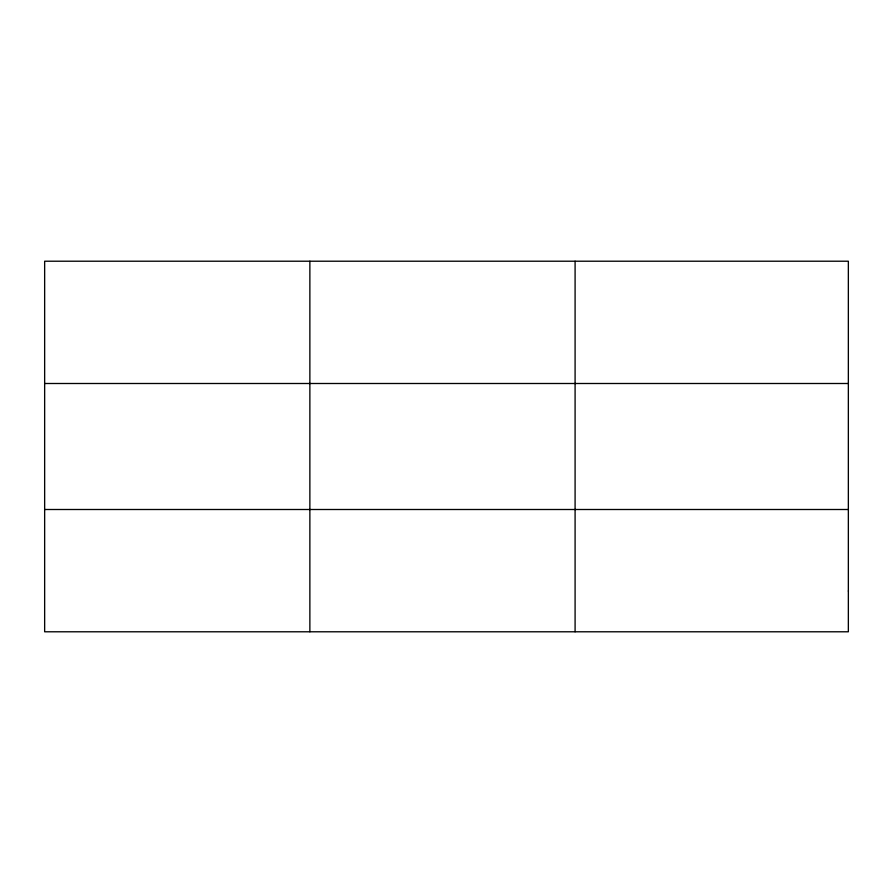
<?xml version="1.0" encoding="UTF-8"?>
<svg xmlns="http://www.w3.org/2000/svg" width="893" height="893" viewBox="0 0 893 893"><rect width="100%" height="100%" fill="white"/><g stroke="black" fill="none" stroke-linecap="round" stroke-linejoin="round"><path stroke-width="1.34" d="M309.871 261.214L309.871 631.786M575.092 261.214L575.092 631.786M44.65 383.499L848.35 383.499M44.65 509.501L848.35 509.501M848.35 591.021L848.35 631.786L44.65 631.786L44.65 261.214L848.35 261.214L848.35 591.021"/></g></svg>
